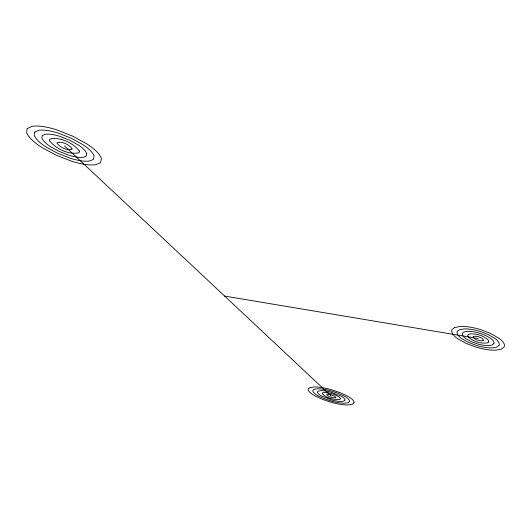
<?xml version="1.0" encoding="UTF-8"?>
<svg xmlns="http://www.w3.org/2000/svg" width="531" height="531" viewBox="0 0 531 531"><rect width="100%" height="100%" fill="white"/><g stroke="black" fill="none" stroke-linecap="round" stroke-linejoin="round"><path stroke-width="0.8" d="M224.626 296.066L478.272 338.532M64.543 145.959L331.284 396.08M71.97 148.481L71.851 149.357C66.574 150.532 60.342 147.472 57.016 143.33L57.182 142.527C62.426 141.326 68.652 144.379 71.97 148.481M79.371 150.996L79.112 152.736C68.784 155.165 55.914 148.813 49.449 140.688L49.761 139.076C59.731 136.454 73.212 143.018 79.371 150.996M27.187 128.568L26.55 132.697A32.404 16.415 19.5 0 0 32.67 140.576A47.989 24.618 19.3 0 0 42.321 147.777L56.313 155.264L71.426 161.152A47.604 24.453 18.9 0 0 84.071 164.265A29.895 15.167 18.6 0 0 95.222 164.802L100.578 162.732L101.381 158.484A29.524 14.749 18.5 0 0 96.396 151.335A46.084 22.733 18.7 0 0 87.157 144.1L73.066 136.321L57.335 130.035A46.449 22.879 19.1 0 0 44.013 126.703A30.121 15.001 19.4 0 0 32.431 126.225L27.187 128.568M86.739 153.505L86.321 156.094L83.115 157.362A17.961 9.08 18.7 0 1 76.378 157.05A28.402 14.463 18.9 0 1 68.711 155.158L59.572 151.581L51.162 147.054A28.541 14.523 19.2 0 1 45.42 142.726A19.302 9.75 19.3 0 1 41.849 138.033L42.294 135.597L45.454 134.23A18.041 9.02 19.2 0 1 52.35 134.522A27.99 13.899 19 0 1 60.255 136.494L69.621 140.217L78.064 144.85A27.858 13.839 18.8 0 1 83.652 149.184A17.828 8.927 18.7 0 1 86.739 153.505M34.767 132.1L34.216 135.372A25.827 13.069 19.4 0 0 39.048 141.651A38.219 19.528 19.2 0 0 46.735 147.412L57.932 153.426L70.072 158.172A37.973 19.421 18.9 0 0 80.241 160.674A23.928 12.12 18.6 0 0 89.195 161.099L93.476 159.426L94.073 155.995A23.696 11.848 18.6 0 0 90.024 150.26A37.004 18.319 18.8 0 0 82.604 144.478L71.34 138.272L58.802 133.281A37.236 18.412 19.1 0 0 48.202 130.633A24.074 12.014 19.3 0 0 38.969 130.248L34.767 132.1M335.864 397.407L335.526 397.752C332.486 397.938 328.623 397.195 326.678 394.712L327.906 394.267L331.171 394.779L334.59 396.133L335.864 397.407M340.424 398.735L339.747 399.418C333.66 399.777 325.954 398.296 322.051 393.332L322.748 392.714C328.676 392.031 334.888 394.148 339.754 397.493L340.424 398.735M344.971 400.055L343.949 401.078L341.3 401.449A11.516 4.182 8.5 0 1 336.568 401.031A18.147 6.631 8.5 0 1 331.623 399.936L321.421 395.934A18.18 6.657 8.6 0 1 318.587 393.969A12.293 4.494 8.7 0 1 317.419 391.958L318.447 391.015L321.089 390.617A11.509 4.182 8.8 0 1 325.901 391.028A17.921 6.472 8.8 0 1 330.946 392.15L341.227 396.232A17.888 6.452 8.8 0 1 343.982 398.197A11.456 4.142 8.6 0 1 344.971 400.055M349.504 401.376L348.124 402.724L344.592 403.215A15.359 5.582 8.5 0 1 338.3 402.657A24.247 8.881 8.5 0 1 331.729 401.21L324.401 398.774L318.149 395.887A24.307 8.927 8.6 0 1 314.352 393.259A16.421 6.014 8.7 0 1 312.766 390.57L314.12 389.309L317.651 388.772A15.346 5.575 8.9 0 1 324.083 389.323A23.849 8.602 8.9 0 1 330.833 390.829L338.3 393.338L344.553 396.279A23.789 8.556 8.8 0 1 348.217 398.9A15.246 5.502 8.6 0 1 349.504 401.376M354.031 402.69L352.285 404.37L347.871 404.974A19.202 6.976 8.5 0 1 340.026 404.277A30.373 11.144 8.4 0 1 331.842 402.471L322.702 399.445L314.876 395.841A30.473 11.224 8.6 0 1 310.117 392.555A20.563 7.54 8.8 0 1 308.099 389.183L309.779 387.597L314.186 386.913A19.176 6.969 8.9 0 1 322.251 387.61A29.756 10.713 8.9 0 1 330.713 389.495L340.072 392.641L347.891 396.332A29.663 10.64 8.8 0 1 352.451 399.604A19.03 6.857 8.6 0 1 354.031 402.69M483.495 340.225L481.75 340.895L477.86 340.291L474.117 338.559L473.015 336.787L474.76 336.156L478.683 336.76L482.433 338.512L483.495 340.225M488.699 341.904L487.551 342.853C480.741 343.909 473.174 341.552 468.15 336.84L467.745 335.034L468.886 334.165C475.723 333.07 483.383 335.439 488.387 340.232L488.699 341.904M493.89 343.584L492.151 344.997L488.639 345.575A13.965 5.921 4.8 0 1 482.838 345.13A22.037 9.399 4.7 0 1 477.05 343.776L470.871 341.433L465.853 338.599A22.076 9.445 4.8 0 1 463.092 335.99A14.901 6.372 5 0 1 462.455 333.276L464.154 331.961L467.672 331.344A13.925 5.927 5.2 0 1 473.592 331.782A21.658 9.153 5.2 0 1 479.513 333.176L485.799 335.585L490.797 338.466A21.618 9.107 5.1 0 1 493.445 341.075A13.866 5.848 4.9 0 1 493.89 343.584M499.06 345.25L496.724 347.121L492.045 347.885A18.631 7.892 4.7 0 1 484.332 347.294A29.47 12.591 4.6 0 1 476.652 345.495L468.428 342.389L461.731 338.625A29.544 12.678 4.7 0 1 458.034 335.147A19.912 8.536 5 0 1 457.145 331.51L459.388 329.744L464.087 328.908A18.558 7.899 5.2 0 1 472.013 329.492A28.8 12.16 5.3 0 1 479.938 331.364L488.334 334.596L494.992 338.446A28.734 12.074 5.2 0 1 498.503 341.924A18.452 7.766 4.9 0 1 499.06 345.25M454.602 327.514L451.815 329.738A24.95 10.72 5 0 0 452.97 334.298A37.064 15.957 4.6 0 0 457.629 338.645L465.999 343.338L476.254 347.208A36.958 15.811 4.5 0 0 485.819 349.438A23.304 9.863 4.6 0 0 495.43 350.181L501.271 349.239L504.211 346.916A23.025 9.664 4.9 0 0 503.554 342.767A35.803 15.007 5.2 0 0 499.206 338.426L490.883 333.594L480.363 329.539A35.909 15.133 5.4 0 0 470.413 327.182A23.191 9.883 5.3 0 0 460.477 326.459L454.602 327.514"/></g></svg>
